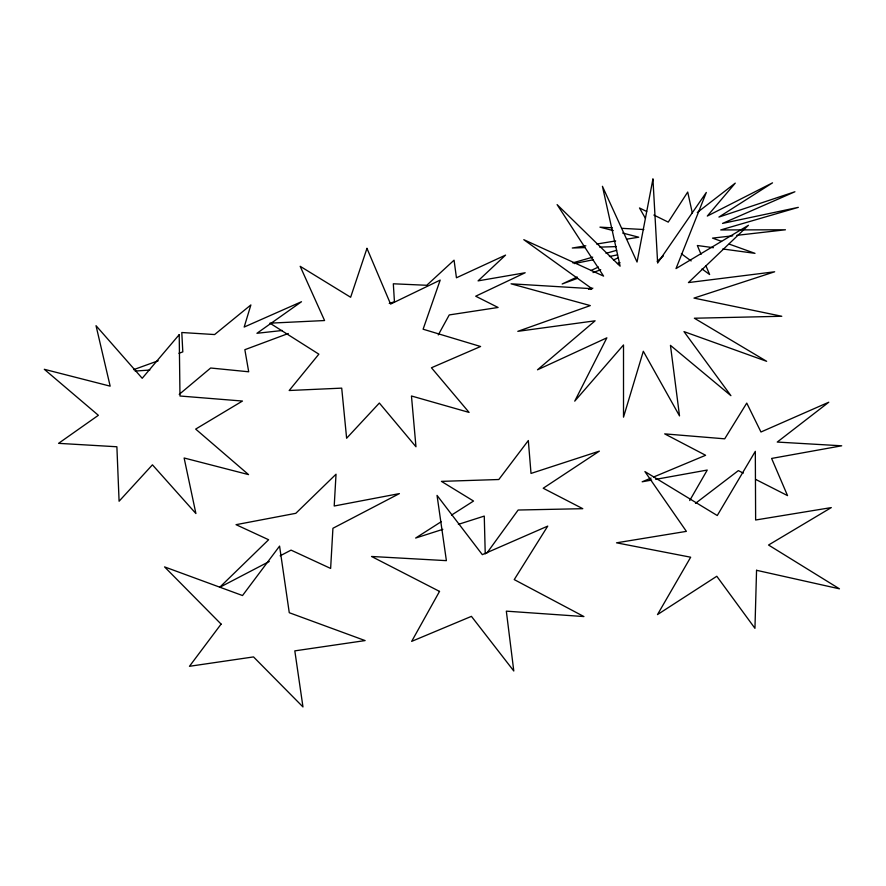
<?xml version="1.0" encoding="UTF-8"?>
<svg xmlns="http://www.w3.org/2000/svg" width="886" height="886" viewBox="0 0 886 886"><rect width="100%" height="100%" fill="white"/><g stroke="black" fill="none" stroke-linecap="round" stroke-linejoin="round"><path stroke-width="1.33" d="M438.282 334.919L449.246 314.929L498.087 307.475L475.693 296.212L525.176 272.755L478.075 280.873L505.563 255.102L456.445 277.783L454.064 260.174L426.753 285.281L393.318 283.786L394.447 301.772L389.242 303.444M689.718 500.535L707.261 470.045L655.729 479.348M486.879 553.097L518.144 510.026L582.778 508.686L543.207 488.241L599.368 451.129L531.013 473.434L528.322 440.53L498.818 479.514L441.438 481.375L473.534 501.044L451.539 515.098M657.19 261.381L663.315 256.021M179.216 394.381L210.658 368.011L248.7 371.788L244.857 349.693L288.293 333.501M697.282 212.507L735.258 183.136L707.305 216.062L772.526 182.848L718.923 217.07L794.908 191.764L722.533 223.416L798.319 207.357L720.728 229.939L785.439 229.784L736.831 235.344M695.488 503.348L738.37 470.61L743.276 473.113M588.658 289.379L590.873 287.817M441.117 521.765L415.645 538.046L442.834 529.341M590.475 289.467L592.867 288.116M269.255 561.491L219.595 587.396L268.613 539.74L236.053 524.678L295.813 513.315L336.027 474.22L334.21 506.006L399.398 493.602L332.926 528.277L330.633 568.435L291.051 550.128L280.153 555.81M577.185 276.975L562.178 283.985L577.594 278.282M590.929 270.551L598.438 267.051M613.433 260.03L618.439 257.693M651.044 478.086L642.162 481.796L651.653 480.079M653.58 477.022L705.621 455.282L664.688 433.874L724.704 438.825L746.754 403.097L760.963 432.003L828.775 402.222L777.255 442.059L841.7 445.802L771.617 458.439L787.532 495.606L755.57 479.359M593.011 272.578L600.719 269.732M617.431 263.552L620.001 262.599M133.609 369.661L158.206 360.779M178.928 353.292L182.804 351.886L181.796 332.516L214.611 334.554L250.882 304.939L244.182 327.045L301.495 301.727L256.94 333.291L282.313 330.489M458.372 524.368L484.265 516.084L485.24 553.949M572.777 262.865L592.723 257.15M606.024 253.352L616.667 250.306M574.316 263.574L593.221 259.775M609.424 256.508L617.531 254.88M585.834 245.799L572.278 248.014L584.627 247.615M596.677 244.038L615.659 240.948M626.502 239.187L638.706 237.204L622.67 233.04M732.777 235.809L712.521 238.124L721.536 241.357M135.115 371.068L149.823 370.038M599.733 247.128L616.202 246.607M612.292 227.813L599.944 227.148L613.311 230.615M621.894 228.333L643.834 229.529M713.429 247.703L697.337 245.511L701.07 254.348M722.81 248.977L754.994 253.352L729.256 244.126M646.68 211.499L639.504 207.966L645.451 218.388M653.868 215.043L668.243 222.12L687.702 192.063L692.365 213.216M681.367 253.75L691.146 260.938M702.011 268.934L709.62 274.527L705.876 265.7M756.555 570.296L754.95 628.329L716.796 576.265L657.501 614.585L690.67 557.216L616.523 542.819L686.384 531.367L644.908 471.573L717.261 515.53L755.315 451.339L755.636 520.004L831.301 507.589L768.539 545.023L839.441 588.825L756.555 570.296M652.938 179.061L637.045 262.034L602.436 186.304L620.111 266.165L557.106 204.611L603.587 276.111L523.792 239.674L591.97 288.703L511.056 283.808L590.298 305.592L517.812 331.342L595.104 320.81L537.492 369.805L606.855 337.832L574.737 401.148L623.511 344.964L623.511 417.151L643.314 351.277L679.518 415.911L670.458 345.363L730.906 395.665L683.981 331.608L766.645 361.311L694.369 318.229L781.784 316.269L693.982 298.095L774.652 271.78L688.433 282.579L748.437 225.288L676.007 268.591L706.308 192.45L657.645 263.02L652.938 179.061M366.97 248.368L350.635 297.264L300.177 266.309L324.575 320.544L269.931 323.168L318.86 354.167L289.19 390.505L341.708 388.134L346.625 438.238L379.352 403.041L415.966 446.765L411.458 395.987L469.093 412.422L431.449 367.768L480.589 346.504L423.109 329.215L440.187 280.098L390.593 304.075L366.97 248.368M439.522 591.405L411.669 641.375L471.43 616.357L513.791 670.99L506.327 611.152L583.918 616.556L514.234 579.599L547.736 526.107L482.327 554.647L437.042 495.396L446.389 560.65L371.533 556.474L439.522 591.405M221.101 624.098L189.471 666.294L253.529 656.914L302.968 706.939L294.816 650.867L365.11 640.578L289.268 612.713L279.577 546.108L242.52 595.536L164.563 566.896L221.101 624.098M179.216 334.653L142.203 378.289L96.031 325.683L110.163 386.152L44.3 369.296L98.368 415.301L58.565 443.343L116.886 446.765L119.089 501.232L152.436 464.829L195.906 513.548L184.122 457.996L248.545 474.608L195.673 429.09L242.454 401.048L179.98 396.009L179.216 334.653"/></g></svg>
